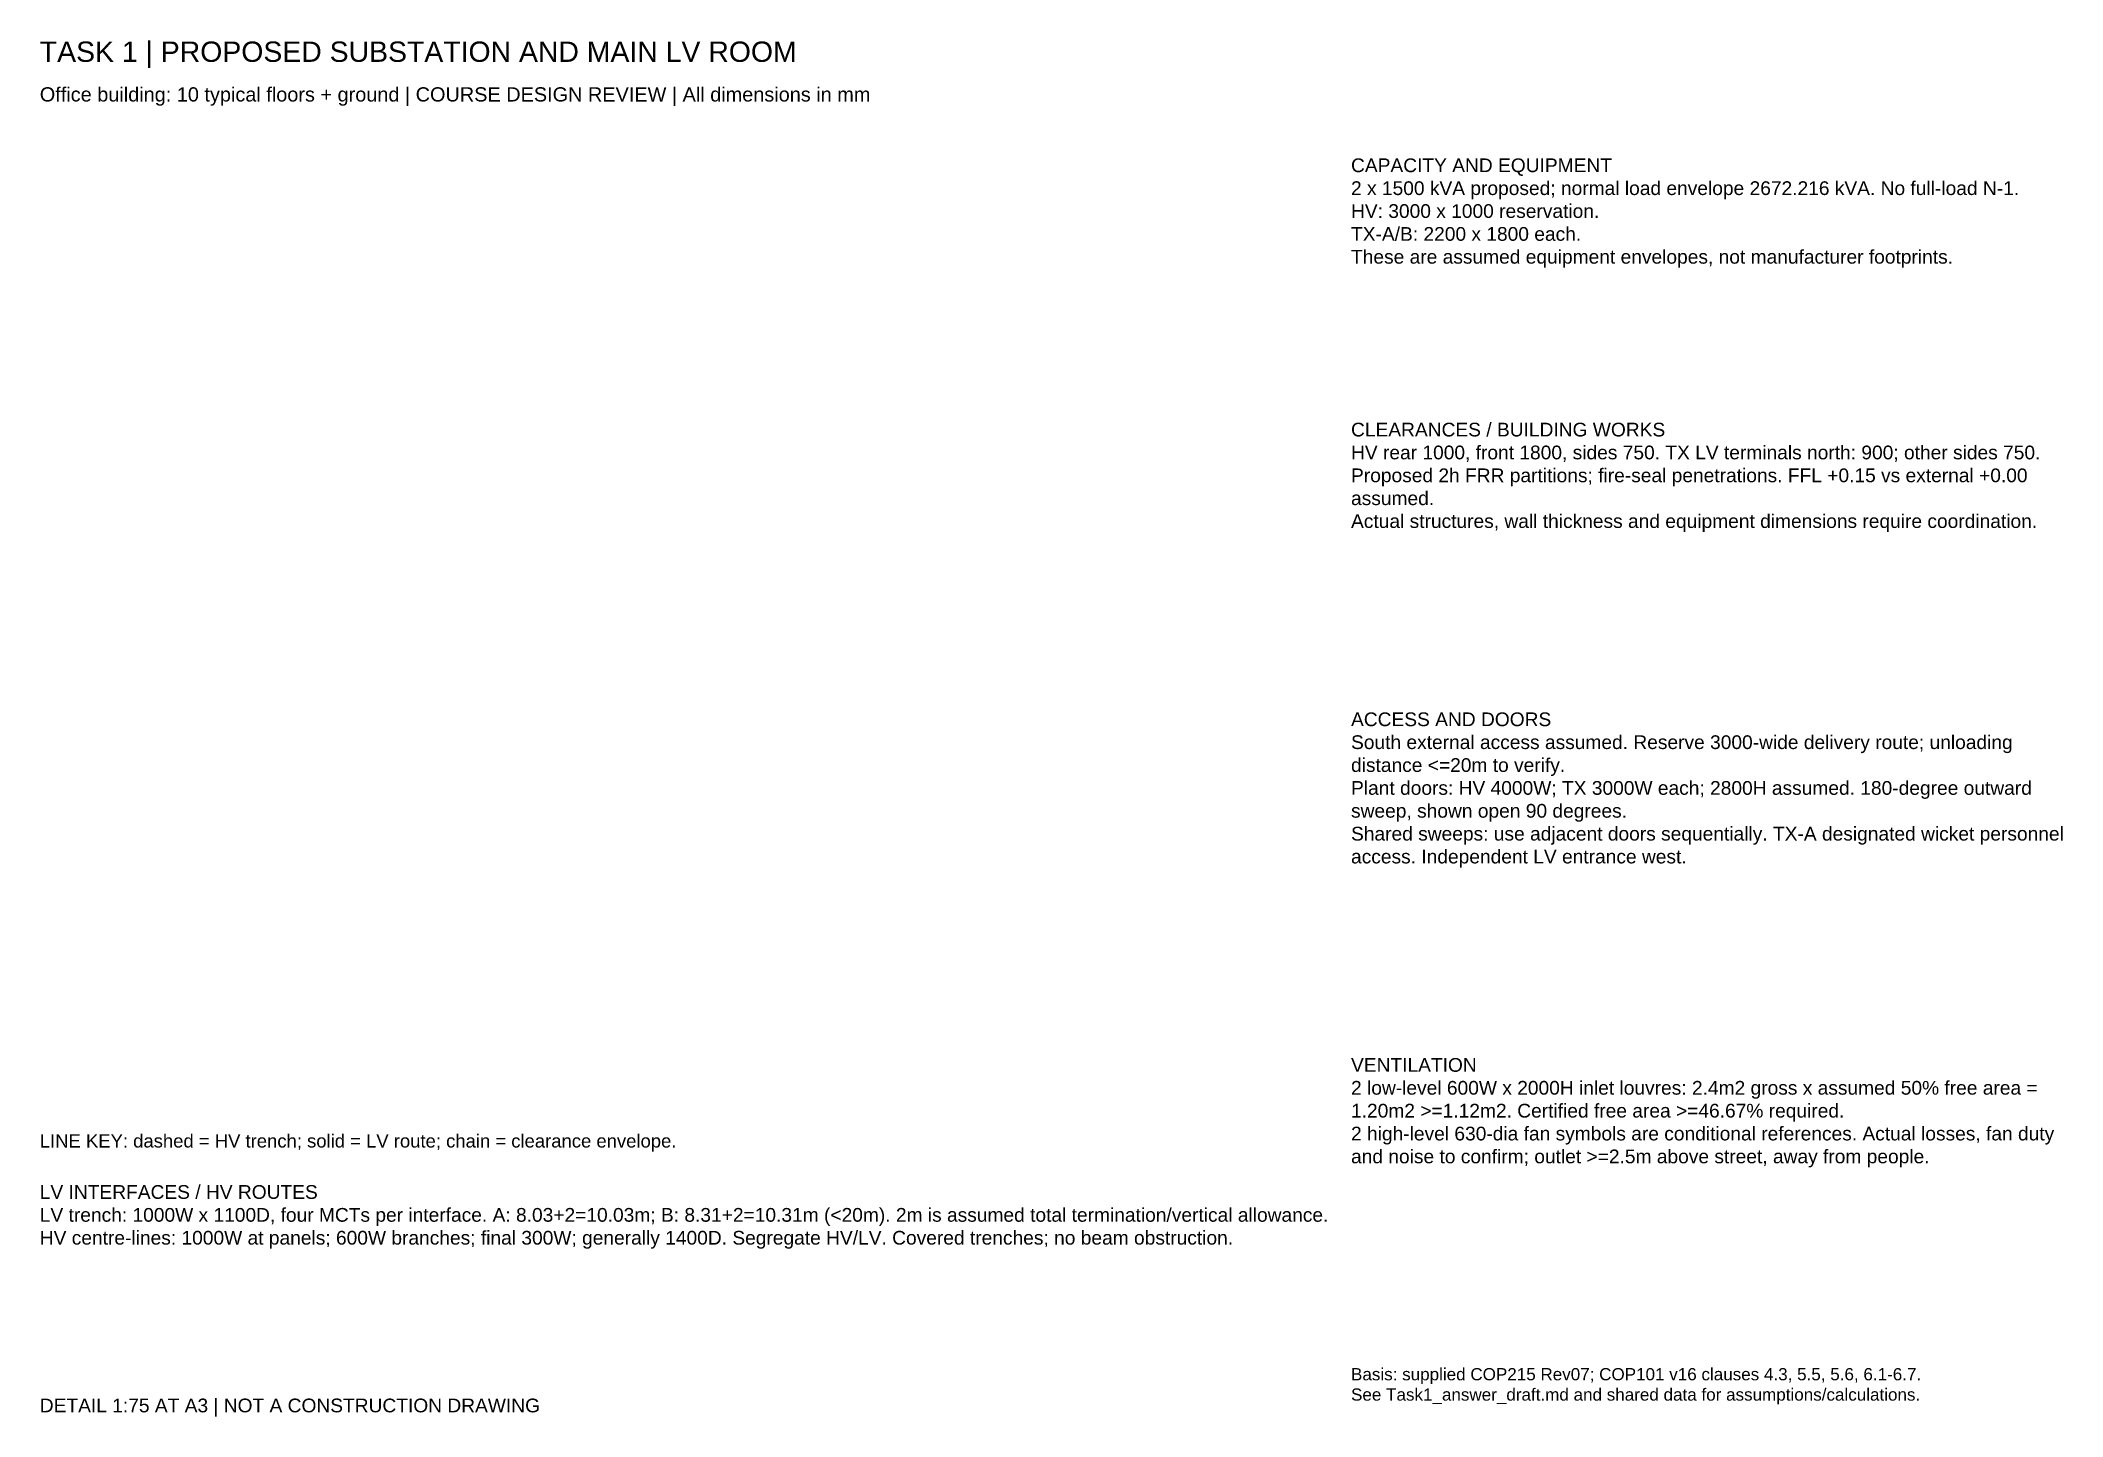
# Paper-space layout 'TASK1-ROOM-REVIEW' of a CAD drawing. Header units: millimetres. Extents: x 12 to 410, y 14 to 285.
import ezdxf

# ---------------------------------------------------------------- set-up
doc = ezdxf.new("R2010")
doc.units = ezdxf.units.MM
doc.layers.add('E-T1-PAPER-NOTES', color=7, linetype='Continuous')
doc.styles.add('T1-Arial', font='arial.ttf')

psp = doc.layouts.new('TASK1-ROOM-REVIEW')

# ---------------------------------------------------------------- texts
at = {"layer": 'E-T1-PAPER-NOTES', "lineweight": 15, "attachment_point": 1, "style": 'T1-Arial'}
for s, insert, char_height, width in [('TASK 1 | PROPOSED SUBSTATION AND MAIN LV ROOM', (12, 285), 4, 395), ('Office building: 10 typical floors + ground | COURSE DESIGN REVIEW | All dimensions in mm', (12, 276), 2.8, 395), ('CAPACITY AND EQUIPMENT\\P2 x 1500 kVA proposed; normal load envelope 2672.216 kVA. No full-load N-1.\\PHV: 3000 x 1000 reservation.\\PTX-A/B: 2200 x 1800 each.\\PThese are assumed equipment envelopes, not manufacturer footprints.', (270, 262), 2.7, 140), ('CLEARANCES / BUILDING WORKS\\PHV rear 1000, front 1800, sides 750. TX LV terminals north: 900; other sides 750.\\PProposed 2h FRR partitions; fire-seal penetrations. FFL +0.15 vs external +0.00 assumed.\\PActual structures, wall thickness and equipment dimensions require coordination.', (270, 210), 2.7, 140), ('ACCESS AND DOORS\\PSouth external access assumed. Reserve 3000-wide delivery route; unloading distance <=20m to verify.\\PPlant doors: HV 4000W; TX 3000W each; 2800H assumed. 180-degree outward sweep, shown open 90 degrees.\\PShared sweeps: use adjacent doors sequentially. TX-A designated wicket personnel access. Independent LV entrance west.', (270, 153), 2.7, 140), ('VENTILATION\\P2 low-level 600W x 2000H inlet louvres: 2.4m2 gross x assumed 50% free area = 1.20m2 >=1.12m2. Certified free area >=46.67% required.\\P2 high-level 630-dia fan symbols are conditional references. Actual losses, fan duty and noise to confirm; outlet >=2.5m above street, away from people.', (270, 85), 2.7, 140), ('LINE KEY: dashed = HV trench; solid = LV route; chain = clearance envelope.', (12, 70), 2.6, 245), ('LV INTERFACES / HV ROUTES\\PLV trench: 1000W x 1100D, four MCTs per interface. A: 8.03+2=10.03m; B: 8.31+2=10.31m (<20m). 2m is assumed total termination/vertical allowance.\\PHV centre-lines: 1000W at panels; 600W branches; final 300W; generally 1400D. Segregate HV/LV. Covered trenches; no beam obstruction.', (12, 60), 2.7, 245), ('Basis: supplied COP215 Rev07; COP101 v16 clauses 4.3, 5.5, 5.6, 6.1-6.7.\\PSee Task1_answer_draft.md and shared data for assumptions/calculations.', (270, 24), 2.4, 140), ('DETAIL 1:75 AT A3 | NOT A CONSTRUCTION DRAWING', (12, 18), 2.7, 245)]:
    psp.add_mtext(s, dxfattribs=dict(at, insert=insert, char_height=char_height, width=width))

doc.saveas('drawing.dxf')
